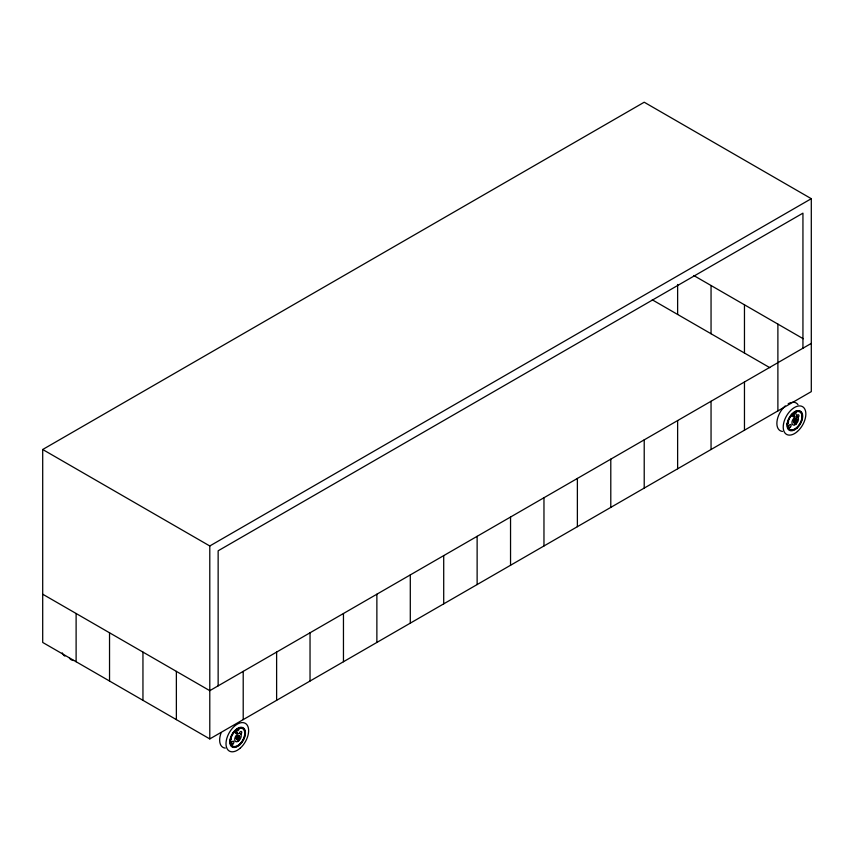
<?xml version="1.0" encoding="UTF-8"?>
<svg xmlns="http://www.w3.org/2000/svg" width="854" height="854" viewBox="0 0 854 854"><rect width="100%" height="100%" fill="white"/><g stroke="black" fill="none" stroke-linecap="round" stroke-linejoin="round"><path stroke-width="1.28" d="M236.473 733.34L237.263 732.903L235.736 730.501L234.871 731.003C233.911 733.437 238.971 734.942 234.871 731.003M793.686 416.656L794.476 416.218L792.96 413.816L792.085 414.329C791.124 416.805 796.355 418.193 792.085 414.329M42.7 449.503L644.215 102.224L811.3 198.694L811.3 391.623L209.785 738.913L42.7 642.443L42.7 449.503L209.785 545.973L811.3 198.694M811.3 343.393L209.785 690.672L42.7 594.203M237.177 732.935L235.821 732.017M794.391 416.25L792.982 415.268L792.96 413.816M693.768 275.532L803.23 338.739M652.275 299.818L769.817 367.679M802.941 348.218L802.941 213.158L218.144 550.798L218.144 685.847M777.887 324.104L777.887 410.923M744.464 304.803L744.464 353.044M744.464 381.984L744.464 430.213M711.051 285.514L711.051 333.743M711.051 401.273L711.051 449.503M677.628 284.467L677.628 314.453M677.628 420.563L677.628 468.803M644.215 439.863L644.215 488.093M610.791 459.153L610.791 507.383M577.379 478.443L577.379 526.683M543.966 497.743L543.966 545.973M510.543 517.033L510.543 565.263M477.13 536.323L477.13 584.563M443.706 555.623L443.706 603.853M410.294 574.913L410.294 623.142M376.87 594.203L376.87 642.443M343.457 613.503L343.457 661.733M310.034 632.793L310.034 681.033M276.621 652.082L276.621 700.323M243.209 671.383L243.209 719.612M209.785 545.973L209.785 738.913M176.372 671.383L176.372 719.612M142.949 652.082L142.949 700.323M109.536 632.793L109.536 681.033M76.113 613.503L76.113 661.733M795.394 420.478A1.783 1.025 -60 0 1 794.626 421.598M793.974 421.972A1.783 1.025 -60 0 1 793.676 422.004M792.053 402.341A16.002 9.234 -60 0 1 797.978 404.657M782.531 431.43A16.002 9.234 -60 0 1 776.969 421.62A16.002 9.234 -60 0 1 785.253 405.917M788.189 403.782A16.002 9.234 -60 0 1 791.114 402.533M796.526 417.04A1.719 0.993 -60 0 1 797.956 414.83A1.719 0.993 -60 0 1 798.885 416.154A1.719 0.993 -60 0 1 797.134 417.905M795.992 411.126A1.719 0.993 -60 0 1 795.992 413.122A1.719 0.993 -60 0 1 794.273 414.115A1.719 0.993 -60 0 1 794.273 412.119M791.092 415.322A1.719 0.993 -60 0 1 789.598 417.179M787.911 420.798A1.719 0.993 -60 0 1 788.423 422.25A1.719 0.993 -60 0 1 786.982 423.904M796.184 423.157A1.719 0.993 -60 0 1 794.519 424.63M796.601 414.681A1.719 0.993 -60 0 1 796.28 415.492M237.978 737.578A1.783 1.025 -60 0 1 237.412 738.272M238.512 738.454A1.911 1.1 -60 0 1 236.494 738.411A1.911 1.1 -60 0 1 238.298 735.764A1.911 1.1 -60 0 1 238.789 738.048M225.307 748.104A16.002 9.234 -60 0 1 221.165 732.657M239.344 733.33A1.719 0.993 -60 0 1 240.732 731.515A1.719 0.993 -60 0 1 241.735 732.444A1.719 0.993 -60 0 1 240.529 734.429M238.971 727.992A1.719 0.993 -60 0 1 238.608 730.053A1.719 0.993 -60 0 1 236.985 730.746A1.719 0.993 -60 0 1 237.049 728.804M233.911 731.611A1.719 0.993 -60 0 1 232.694 733.725M230.943 737.557A1.719 0.993 -60 0 1 231.21 738.934A1.719 0.993 -60 0 1 230.078 740.45M231.423 741.518A1.719 0.993 -60 0 1 230.986 742.286M239.131 739.041A1.719 0.993 -60 0 1 238.383 740.781A1.719 0.993 -60 0 1 237.049 741.24M64.883 656.118A16.002 9.234 -60 0 1 62.257 652.862M73.583 660.505A16.002 9.234 -60 0 1 69.441 658.114M795.661 422.26A1.911 1.1 -60 0 0 796.27 419.314A1.911 1.1 -60 0 0 794.006 421.31A1.911 1.1 -60 0 0 795.661 422.26M795.405 422.122A1.911 1.1 -60 0 0 796.013 419.165A1.911 1.1 -60 0 0 793.75 421.161A1.911 1.1 -60 0 0 795.405 422.122M795.416 422.207A2.06 1.185 -60 0 0 796.067 419.015A2.06 1.185 -60 0 0 793.633 421.182A2.06 1.185 -60 0 0 795.416 422.207M795.576 422.335A2.114 1.217 -60 0 0 796.248 419.058A2.114 1.217 -60 0 0 793.74 421.278A2.284 1.324 -60 0 0 795.608 422.452A2.284 1.324 -60 0 0 796.334 418.908A2.284 1.324 -60 0 0 793.622 421.31A2.114 1.217 -60 0 0 795.576 422.335M797.465 431.441A16.002 9.234 -60 0 0 802.536 406.653A16.002 9.234 -60 0 0 783.609 423.445A16.002 9.234 -60 0 0 797.465 431.441M796.867 428.26A11.081 6.394 -60 0 0 800.379 411.094A11.081 6.394 -60 0 0 787.281 422.719A11.081 6.394 -60 0 0 796.867 428.26M796.782 427.918A10.579 6.106 -60 0 0 800.134 411.521A10.579 6.106 -60 0 0 787.612 422.623A10.579 6.106 -60 0 0 796.782 427.918M796.035 424.054A4.622 2.669 -60 0 0 797.508 416.88A4.622 2.669 -60 0 0 792.032 421.737A4.622 2.669 -60 0 0 796.035 424.054M796.686 427.587A10.088 5.829 -60 0 0 799.888 411.948A10.088 5.829 -60 0 0 787.954 422.538A10.088 5.829 -60 0 0 796.686 427.587M790.228 427.256A1.719 0.993 -60 0 0 790.772 424.587A1.719 0.993 -60 0 0 788.733 426.392A1.719 0.993 -60 0 0 790.228 427.256M238.447 738.945A1.911 1.1 -60 0 0 239.045 735.988A1.911 1.1 -60 0 0 236.793 737.995A1.911 1.1 -60 0 0 238.447 738.945M238.202 738.891A2.06 1.185 -60 0 0 238.853 735.7A2.06 1.185 -60 0 0 236.419 737.867A2.06 1.185 -60 0 0 238.202 738.891M238.362 739.02A2.114 1.217 -60 0 0 239.035 735.742A2.114 1.217 -60 0 0 236.526 737.963A2.114 1.217 -60 0 0 238.362 739.02M240.252 748.125A16.002 9.234 -60 0 0 245.322 723.338A16.002 9.234 -60 0 0 226.395 740.13A16.002 9.234 -60 0 0 240.252 748.125M239.654 744.934A11.081 6.394 -60 0 0 243.166 727.779A11.081 6.394 -60 0 0 230.057 739.404A11.081 6.394 -60 0 0 239.654 744.934M239.558 744.603A10.579 6.106 -60 0 0 242.92 728.206A10.579 6.106 -60 0 0 230.399 739.308A10.579 6.106 -60 0 0 239.558 744.603M238.821 740.738A4.622 2.669 -60 0 0 240.284 733.565A4.622 2.669 -60 0 0 234.807 738.422A4.622 2.669 -60 0 0 238.821 740.738M238.394 739.137A2.284 1.324 -60 0 0 239.12 735.593A2.284 1.324 -60 0 0 236.409 737.995A2.284 1.324 -60 0 0 238.394 739.137M239.472 744.261A10.088 5.829 -60 0 0 242.675 728.633A10.088 5.829 -60 0 0 230.729 739.222A10.088 5.829 -60 0 0 239.472 744.261M233.003 743.941A1.719 0.993 -60 0 0 233.558 741.272A1.719 0.993 -60 0 0 231.519 743.076A1.719 0.993 -60 0 0 233.003 743.941"/></g></svg>
